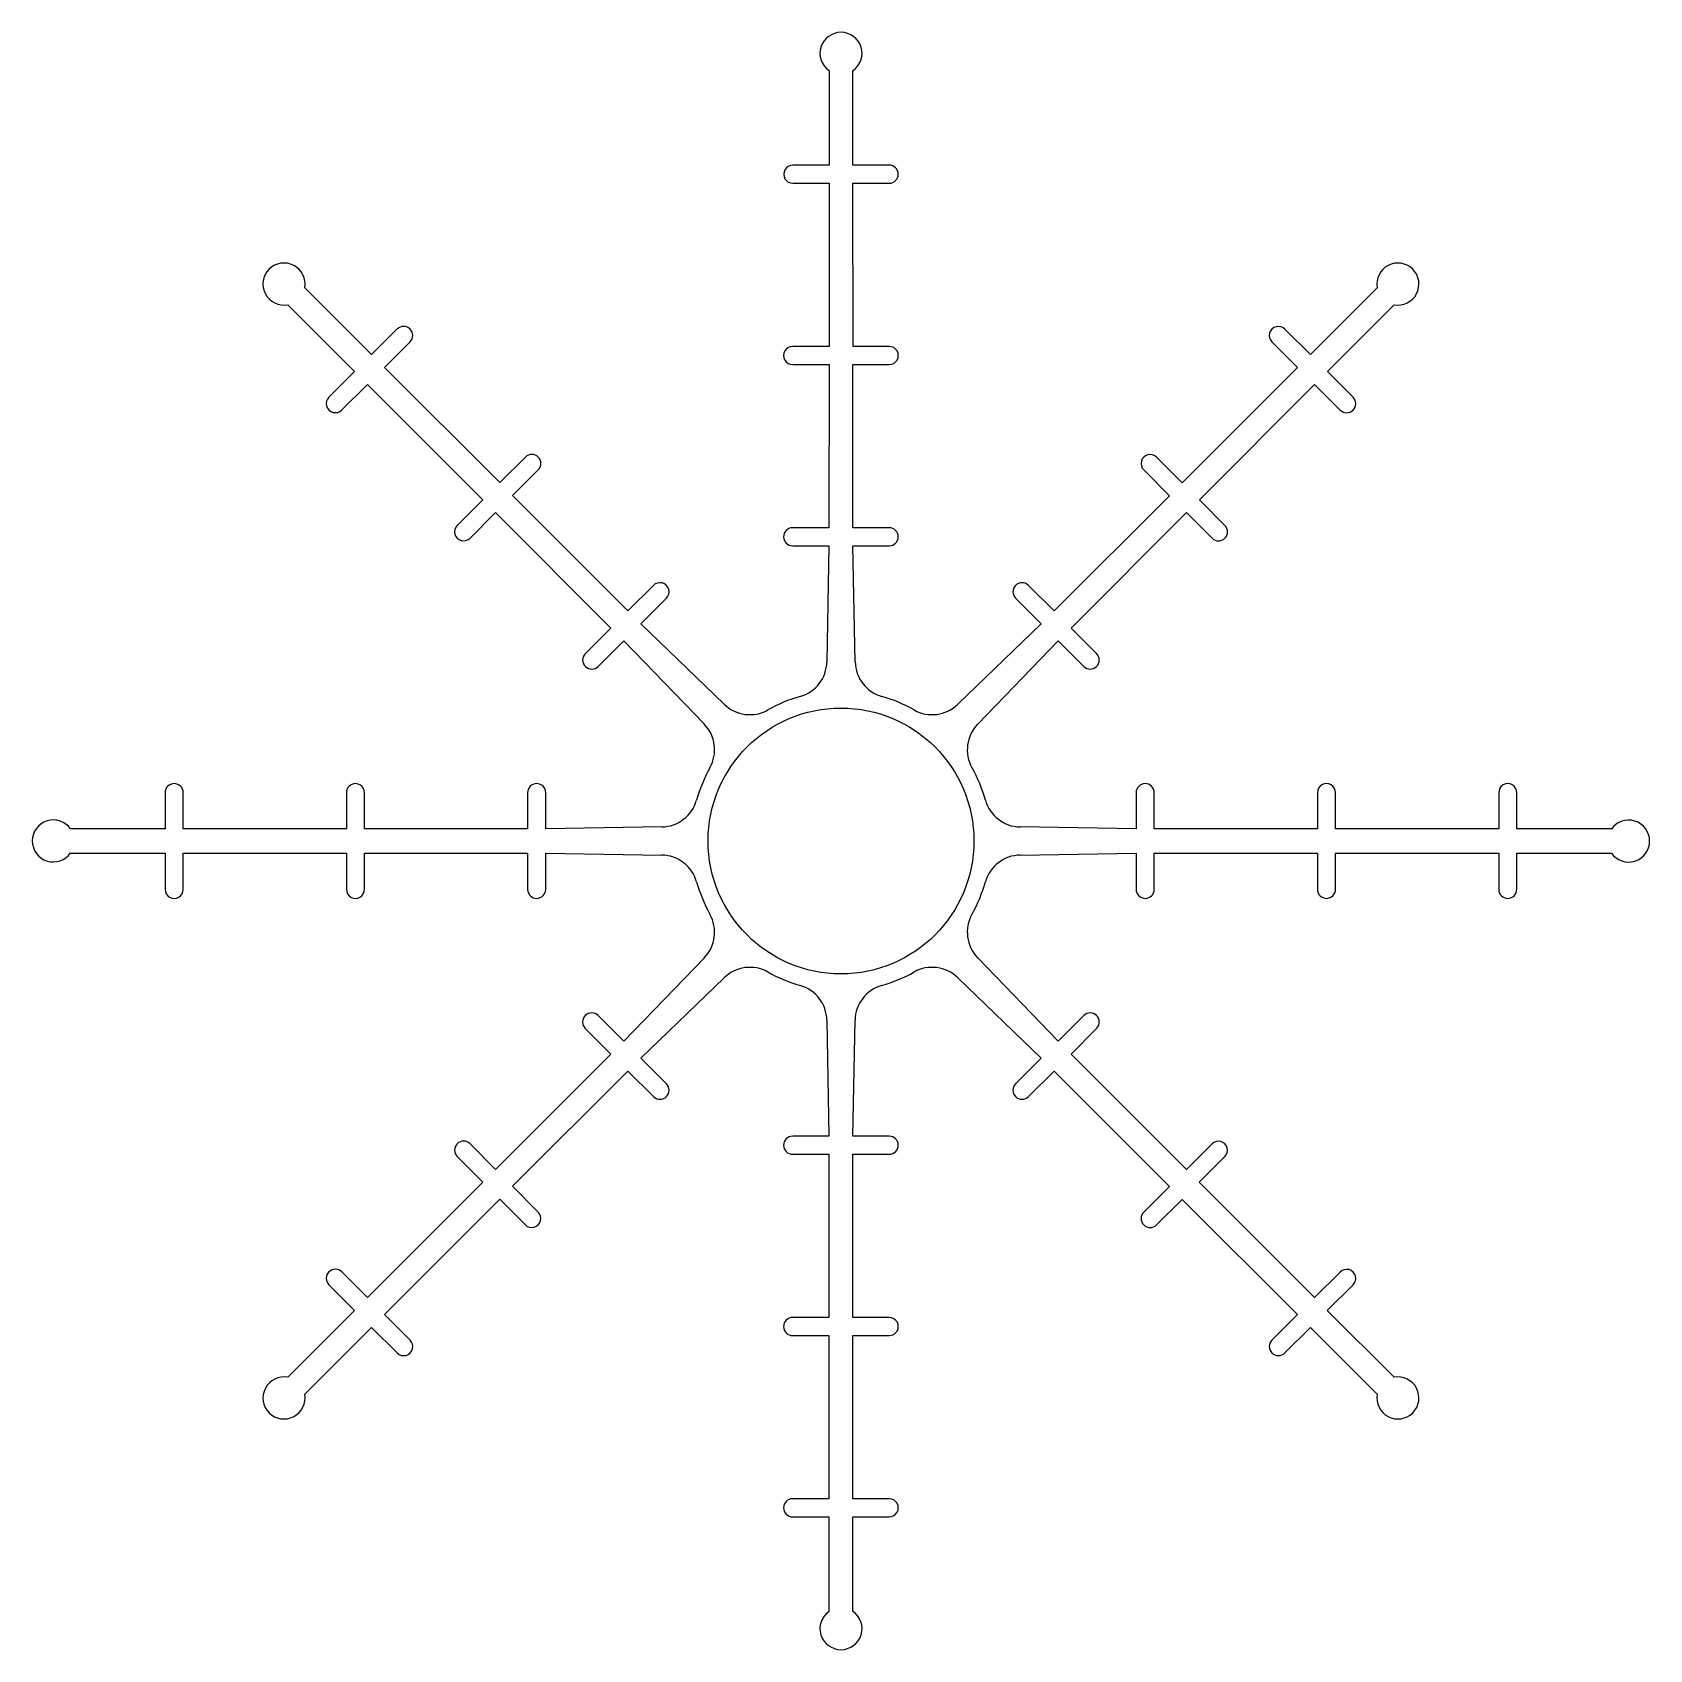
# Model space of a CAD drawing. Extents: x 2267 to 2400, y 1283 to 1417.
import ezdxf

# ---------------------------------------------------------------- set-up
doc = ezdxf.new("R2010")
doc.units = 0
doc.layers.get('0').update_dxf_attribs({"linetype": 'CONTINUOUS'})

msp = doc.modelspace()

# ---------------------------------------------------------------- linework, layer by layer
for p, q in [((2332.47, 1413.41), (2332.47, 1405.59)), ((2334.45, 1405.59), (2334.45, 1413.41)), ((2332.47, 1405.59), (2329.47, 1405.59)), ((2337.45, 1405.59), (2334.45, 1405.59)), ((2329.47, 1404.09), (2329.47, 1404.09)), ((2329.47, 1404.09), (2332.47, 1404.09)), ((2332.47, 1404.09), (2332.47, 1390.59)), ((2334.47, 1390.59), (2334.45, 1404.09)), ((2334.45, 1404.09), (2337.45, 1404.09)), ((2294.62, 1389.91), (2289.09, 1395.45)), ((2377.83, 1395.44), (2372.3, 1389.91)), ((2287.68, 1394.04), (2293.21, 1388.51)), ((2373.71, 1388.51), (2379.24, 1394.04)), ((2296.74, 1392.04), (2294.62, 1389.91)), ((2372.3, 1389.91), (2370.18, 1392.03)), ((2295.68, 1388.85), (2297.8, 1390.97)), ((2332.47, 1390.59), (2329.46, 1390.59)), ((2337.45, 1390.59), (2334.47, 1390.59)), ((2369.12, 1390.97), (2369.12, 1390.97)), ((2369.12, 1390.97), (2371.24, 1388.85)), ((2293.21, 1388.51), (2291.09, 1386.39)), ((2305.23, 1379.32), (2295.68, 1388.85)), ((2329.47, 1389.09), (2329.47, 1389.09)), ((2329.47, 1389.09), (2332.47, 1389.09)), ((2332.47, 1389.09), (2332.46, 1375.59)), ((2334.45, 1375.59), (2334.45, 1389.09)), ((2334.45, 1389.09), (2337.45, 1389.09)), ((2371.24, 1388.85), (2361.69, 1379.31)), ((2375.83, 1386.38), (2373.71, 1388.51)), ((2292.15, 1385.33), (2294.27, 1387.45)), ((2294.27, 1387.45), (2303.82, 1377.9)), ((2363.11, 1377.89), (2372.65, 1387.45)), ((2372.65, 1387.45), (2374.77, 1385.32)), ((2292.15, 1385.33), (2292.15, 1385.33)), ((2307.34, 1381.43), (2305.23, 1379.32)), ((2361.69, 1379.31), (2359.57, 1381.43)), ((2306.28, 1378.25), (2308.41, 1380.37)), ((2358.51, 1380.37), (2358.51, 1380.37)), ((2358.51, 1380.37), (2360.63, 1378.24)), ((2303.82, 1377.9), (2301.7, 1375.78)), ((2315.83, 1368.7), (2306.28, 1378.25)), ((2360.63, 1378.24), (2351.09, 1368.7)), ((2365.22, 1375.78), (2363.11, 1377.89)), ((2302.76, 1374.72), (2304.88, 1376.84)), ((2304.88, 1376.84), (2314.42, 1367.29)), ((2352.49, 1367.29), (2362.04, 1376.84)), ((2362.04, 1376.84), (2364.16, 1374.72)), ((2302.76, 1374.72), (2302.76, 1374.72)), ((2332.46, 1375.59), (2329.45, 1375.59)), ((2337.45, 1375.59), (2334.45, 1375.59)), ((2329.46, 1374.09), (2329.46, 1374.09)), ((2329.46, 1374.09), (2332.46, 1374.09)), ((2332.46, 1374.09), (2332.29, 1364.49)), ((2334.63, 1364.49), (2334.45, 1374.09)), ((2334.45, 1374.09), (2337.45, 1374.09)), ((2317.94, 1370.81), (2315.83, 1368.7)), ((2351.09, 1368.7), (2348.95, 1370.83)), ((2316.89, 1367.64), (2319.01, 1369.76)), ((2319.01, 1369.76), (2319.01, 1369.76)), ((2347.91, 1369.76), (2347.91, 1369.76)), ((2347.91, 1369.76), (2350.03, 1367.64)), ((2314.42, 1367.29), (2312.29, 1365.16)), ((2323.8, 1360.98), (2316.89, 1367.64)), ((2350.03, 1367.64), (2343.12, 1360.98)), ((2354.61, 1365.17), (2352.49, 1367.29)), ((2313.36, 1364.11), (2315.48, 1366.23)), ((2315.48, 1366.23), (2322.15, 1359.33)), ((2344.77, 1359.32), (2351.43, 1366.23)), ((2351.43, 1366.23), (2353.55, 1364.11)), ((2313.36, 1364.11), (2313.36, 1364.11)), ((2277.53, 1353.66), (2277.53, 1350.66)), ((2279.03, 1350.66), (2279.03, 1353.66)), ((2292.53, 1353.66), (2292.53, 1350.67)), ((2294.03, 1350.66), (2294.03, 1353.66)), ((2307.53, 1353.66), (2307.53, 1350.66)), ((2309.03, 1350.66), (2309.03, 1353.66)), ((2357.88, 1353.66), (2357.88, 1353.66)), ((2357.88, 1353.66), (2357.88, 1350.66)), ((2359.38, 1350.66), (2359.38, 1353.68)), ((2372.88, 1353.66), (2372.88, 1353.66)), ((2372.88, 1353.66), (2372.88, 1350.66)), ((2374.38, 1350.66), (2374.38, 1353.66)), ((2387.88, 1353.66), (2387.88, 1353.66)), ((2387.88, 1353.66), (2387.88, 1350.66)), ((2389.38, 1350.66), (2389.38, 1353.66)), ((2277.53, 1350.66), (2269.71, 1350.66)), ((2292.53, 1350.67), (2279.03, 1350.66)), ((2307.53, 1350.66), (2294.03, 1350.66)), ((2318.63, 1350.83), (2309.03, 1350.66)), ((2357.88, 1350.66), (2348.29, 1350.83)), ((2372.88, 1350.66), (2359.38, 1350.66)), ((2387.88, 1350.66), (2374.38, 1350.66)), ((2397.21, 1350.66), (2389.38, 1350.66)), ((2269.71, 1348.67), (2277.53, 1348.67)), ((2277.53, 1348.67), (2277.53, 1345.67)), ((2279.03, 1345.67), (2279.03, 1348.67)), ((2279.03, 1348.67), (2292.53, 1348.67)), ((2292.53, 1348.67), (2292.53, 1345.67)), ((2294.03, 1345.67), (2294.03, 1348.67)), ((2294.03, 1348.67), (2307.53, 1348.67)), ((2307.53, 1348.67), (2307.53, 1345.65)), ((2309.03, 1345.67), (2309.03, 1348.67)), ((2309.03, 1348.67), (2318.63, 1348.5)), ((2348.29, 1348.5), (2357.88, 1348.67)), ((2357.88, 1348.67), (2357.88, 1345.67)), ((2359.38, 1345.67), (2359.38, 1348.67)), ((2359.38, 1348.67), (2372.88, 1348.67)), ((2372.88, 1348.67), (2372.88, 1345.67)), ((2374.38, 1348.66), (2387.88, 1348.67)), ((2374.38, 1345.67), (2374.38, 1348.66)), ((2387.88, 1348.67), (2387.88, 1345.67)), ((2389.38, 1345.67), (2389.38, 1348.67)), ((2389.38, 1348.67), (2397.21, 1348.67)), ((2279.03, 1345.67), (2279.03, 1345.67)), ((2294.03, 1345.67), (2294.03, 1345.67)), ((2309.03, 1345.67), (2309.03, 1345.67)), ((2322.15, 1340.01), (2315.48, 1333.1)), ((2351.43, 1333.1), (2344.77, 1340.01)), ((2316.89, 1331.69), (2323.8, 1338.35)), ((2343.12, 1338.35), (2350.02, 1331.69)), ((2315.48, 1333.1), (2313.36, 1335.22)), ((2332.29, 1334.84), (2332.46, 1325.24)), ((2334.45, 1325.24), (2334.63, 1334.84)), ((2353.55, 1335.22), (2351.43, 1333.1)), ((2353.55, 1335.22), (2353.55, 1335.22)), ((2312.3, 1334.16), (2314.42, 1332.04)), ((2352.49, 1332.04), (2354.63, 1334.17)), ((2314.42, 1332.04), (2304.88, 1322.49)), ((2319.01, 1329.57), (2316.89, 1331.69)), ((2350.02, 1331.69), (2347.9, 1329.57)), ((2362.04, 1322.49), (2352.49, 1332.04)), ((2306.28, 1321.09), (2315.83, 1330.63)), ((2315.83, 1330.63), (2317.96, 1328.5)), ((2348.96, 1328.51), (2351.09, 1330.63)), ((2351.09, 1330.63), (2360.63, 1321.08)), ((2319.01, 1329.57), (2319.01, 1329.57)), ((2332.46, 1325.24), (2329.46, 1325.24)), ((2337.45, 1325.24), (2334.45, 1325.24)), ((2337.45, 1325.24), (2337.45, 1325.24)), ((2301.7, 1323.55), (2303.81, 1321.44)), ((2304.88, 1322.49), (2302.76, 1324.61)), ((2329.46, 1323.74), (2332.46, 1323.74)), ((2332.46, 1323.74), (2332.46, 1310.24)), ((2334.45, 1310.24), (2334.45, 1323.74)), ((2334.45, 1323.74), (2337.47, 1323.74)), ((2364.16, 1324.61), (2362.04, 1322.49)), ((2364.16, 1324.61), (2364.16, 1324.61)), ((2363.1, 1321.43), (2365.22, 1323.55)), ((2303.81, 1321.44), (2294.27, 1311.88)), ((2308.4, 1318.96), (2306.28, 1321.09)), ((2360.63, 1321.08), (2358.51, 1318.96)), ((2372.64, 1311.88), (2363.1, 1321.43)), ((2295.68, 1310.48), (2305.22, 1320.03)), ((2305.22, 1320.03), (2307.34, 1317.9)), ((2359.57, 1317.9), (2361.68, 1320.01)), ((2361.68, 1320.01), (2371.24, 1310.48)), ((2308.4, 1318.96), (2308.4, 1318.96)), ((2291.09, 1312.95), (2293.21, 1310.82)), ((2294.27, 1311.88), (2292.15, 1314.01)), ((2374.76, 1314), (2372.64, 1311.88)), ((2373.7, 1310.82), (2375.83, 1312.94)), ((2374.76, 1314), (2374.76, 1314)), ((2293.21, 1310.82), (2287.68, 1305.29)), ((2297.8, 1308.36), (2295.68, 1310.48)), ((2332.46, 1310.24), (2329.46, 1310.24)), ((2337.45, 1310.24), (2334.45, 1310.24)), ((2337.45, 1310.24), (2337.45, 1310.24)), ((2371.24, 1310.48), (2369.12, 1308.36)), ((2379.24, 1305.29), (2373.7, 1310.82)), ((2289.08, 1303.89), (2294.62, 1309.42)), ((2294.62, 1309.42), (2296.74, 1307.3)), ((2370.18, 1307.3), (2372.3, 1309.42)), ((2372.3, 1309.42), (2377.83, 1303.89)), ((2297.8, 1308.36), (2297.8, 1308.36)), ((2329.46, 1308.74), (2332.45, 1308.74)), ((2332.45, 1308.74), (2332.46, 1295.24)), ((2334.45, 1295.24), (2334.45, 1308.74)), ((2334.45, 1308.74), (2337.45, 1308.74)), ((2332.46, 1295.24), (2329.46, 1295.24)), ((2337.45, 1295.24), (2334.45, 1295.24)), ((2337.45, 1295.24), (2337.45, 1295.24)), ((2329.46, 1293.74), (2332.46, 1293.74)), ((2332.46, 1293.74), (2332.46, 1285.92)), ((2334.45, 1285.92), (2334.45, 1293.74)), ((2334.45, 1293.74), (2337.45, 1293.74))]:
    msp.add_line(p, q)
msp.add_circle((2333.46, 1349.67), 11)
for centre, radius, start, end in [((2333.46, 1414.84), 1.74, 304.8486, 235.1488), ((2329.47, 1404.84), 0.75, 90, 270.0245), ((2337.45, 1404.84), 0.75, 270, 90), ((2287.37, 1395.75), 1.74, 349.8486, 280.1488), ((2379.54, 1395.75), 1.74, 259.8486, 190.1488), ((2297.27, 1391.5), 0.75, 315, 135), ((2369.65, 1391.5), 0.75, 45, 225.0245), ((2329.46, 1389.84), 0.75, 90, 270.0245), ((2337.45, 1389.84), 0.75, 270, 90.0001), ((2291.62, 1385.86), 0.75, 135, 315.0245), ((2375.3, 1385.85), 0.75, 225, 45), ((2307.88, 1380.9), 0.75, 315, 135), ((2359.04, 1380.9), 0.75, 45, 225.0245), ((2302.23, 1375.25), 0.75, 135, 315.0245), ((2364.69, 1375.25), 0.75, 225, 45), ((2329.46, 1374.84), 0.75, 91.3574, 270.0245), ((2337.45, 1374.84), 0.75, 270, 90), ((2318.48, 1370.29), 0.75, 314.9729, 136.3547), ((2348.44, 1370.29), 0.75, 46.3574, 225.0245), ((2312.83, 1364.64), 0.75, 136.3574, 315.0245), ((2354.08, 1364.64), 0.75, 225, 45), ((2329.24, 1364.55), 3.05, 285.8186, 358.9668), ((2337.68, 1364.55), 3.05, 181.0306, 254.1788), ((2333.46, 1349.67), 12.42, 105.8186, 119.1788), ((2333.46, 1349.67), 12.42, 60.8186, 74.1788), ((2325.92, 1363.17), 3.05, 226.0306, 299.1788), ((2341, 1363.17), 3.05, 240.8186, 313.9668), ((2319.95, 1357.21), 3.05, 330.8186, 43.9668), ((2346.96, 1357.21), 3.05, 136.0306, 209.1788), ((2333.46, 1349.67), 12.42, 150.8186, 164.1788), ((2333.46, 1349.67), 12.42, 15.8186, 29.1788), ((2278.28, 1353.66), 0.75, 360, 180), ((2293.28, 1353.66), 0.75, 360, 180), ((2308.28, 1353.66), 0.75, 0, 180), ((2358.63, 1353.66), 0.75, 1.3574, 180.0245), ((2373.63, 1353.66), 0.75, 360, 180.0245), ((2388.63, 1353.66), 0.75, 360, 180.0245), ((2318.57, 1353.88), 3.05, 271.0306, 344.1788), ((2348.34, 1353.88), 3.05, 195.8186, 268.9668), ((2268.28, 1349.67), 1.74, 34.8486, 325.1488), ((2398.63, 1349.66), 1.74, 214.8486, 145.1488), ((2318.57, 1345.45), 3.05, 15.8186, 88.9668), ((2348.34, 1345.45), 3.05, 91.0306, 164.1788), ((2278.28, 1345.67), 0.75, 180.0001, 0.0245), ((2293.28, 1345.67), 0.75, 180, 0.0245), ((2308.28, 1345.67), 0.75, 181.3574, 0.0245), ((2333.46, 1349.67), 12.42, 195.8186, 209.1788), ((2333.46, 1349.67), 12.42, 330.8186, 344.1788), ((2358.63, 1345.67), 0.75, 180, 360), ((2373.63, 1345.67), 0.75, 180, 360), ((2388.63, 1345.67), 0.75, 180, 360), ((2319.95, 1342.12), 3.05, 316.0306, 29.1788), ((2346.96, 1342.12), 3.05, 150.8186, 223.9668), ((2325.92, 1336.16), 3.05, 60.8186, 133.9668), ((2333.46, 1349.67), 12.42, 240.8186, 254.1788), ((2333.46, 1349.67), 12.42, 285.8186, 299.1788), ((2341, 1336.16), 3.05, 46.0306, 119.1788), ((2329.24, 1334.78), 3.05, 1.0306, 74.1788), ((2337.67, 1334.78), 3.05, 105.8186, 178.9668), ((2312.83, 1334.69), 0.75, 45, 225), ((2354.08, 1334.69), 0.75, 316.3574, 135.0245), ((2318.48, 1329.04), 0.75, 226.3574, 45.0245), ((2348.43, 1329.04), 0.75, 135, 315), ((2329.46, 1324.49), 0.75, 90, 270), ((2337.45, 1324.49), 0.75, 271.3574, 90.0245), ((2302.23, 1324.08), 0.75, 45, 225), ((2364.69, 1324.08), 0.75, 315, 135.0245), ((2307.87, 1318.43), 0.75, 225, 45.0245), ((2359.04, 1318.43), 0.75, 135, 315), ((2291.62, 1313.48), 0.75, 45, 225), ((2375.3, 1313.47), 0.75, 315, 135.0245), ((2329.46, 1309.49), 0.75, 90, 270), ((2337.45, 1309.49), 0.75, 270, 90.0245), ((2297.27, 1307.83), 0.75, 225, 45.0245), ((2369.65, 1307.83), 0.75, 135, 315), ((2287.37, 1303.58), 1.74, 79.8486, 10.1488), ((2379.54, 1303.58), 1.74, 169.8486, 100.1488), ((2329.46, 1294.49), 0.75, 90, 270), ((2337.45, 1294.49), 0.75, 270, 90.0245), ((2333.46, 1284.49), 1.74, 124.8486, 55.1488)]:
    msp.add_arc(centre, radius, start, end)

doc.saveas('drawing.dxf')
